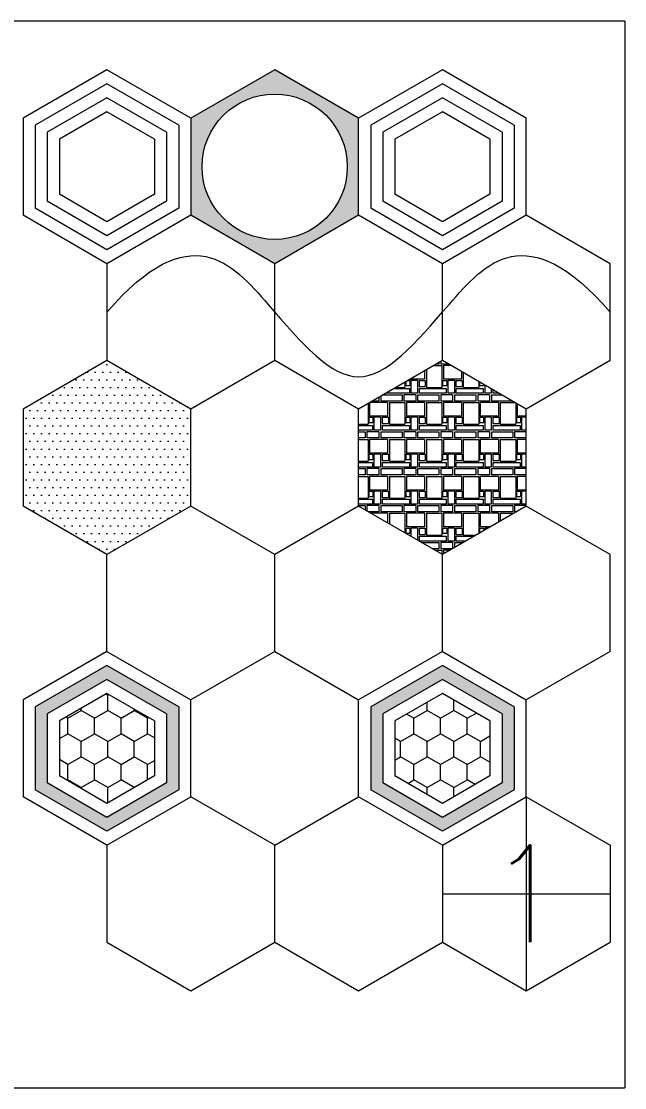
# Model space of a CAD drawing. Header units: millimetres. Extents: x 0 to 280, y 0 to 220.
# Drawn here: x 155.4 to 280, y 0 to 220 of the extents above; entities that cross this region are included whole.
import ezdxf
from ezdxf.enums import TextEntityAlignment as Align

# ---------------------------------------------------------------- set-up
doc = ezdxf.new("R2010")
doc.units = ezdxf.units.MM
for name, color, linetype, lineweight, true_color in [('1. Printing Layers ... 1.1 Cut', 1, 'Continuous', 5, 0xff0000), ('1. Printing Layers ... 1.2 Mark', 5, 'Continuous', 5, 0x0000ff), ('1. Printing Layers ... 1.3 Raster', 18, 'Continuous', 5, 0x000000)]:
    doc.layers.add(name, color=color, linetype=linetype, lineweight=lineweight, true_color=true_color)
doc.layers.add('2. Non-Printing Layers ... 2.1 NP Layout', color=3, linetype='Continuous', lineweight=13, true_color=0x00ff00, plot=False)
doc.styles.add('textstyle23', font='Standard')

msp = doc.modelspace()

# ---------------------------------------------------------------- hatches: boundary and pattern name
at = {"layer": '1. Printing Layers ... 1.2 Mark'}
h = msp.add_hatch(dxfattribs=at)
h.set_pattern_fill('HONEY', color=256, angle=30, style=0)
h.paths.add_polyline_path([(252.18, 75.67), (252.18, 64.33), (242.36, 58.66), (232.54, 64.33), (232.54, 75.67), (242.36, 81.34)], flags=0)
at = {"layer": '1. Printing Layers ... 1.3 Raster'}
h = msp.add_hatch(color=256, dxfattribs=at)
h.paths.add_polyline_path([(207.72, 210), (190.4, 200), (190.4, 180), (207.72, 170), (225.04, 180), (225.04, 200)], flags=0)
edge = h.paths.add_edge_path(flags=0)
edge.add_arc((207.72, 190), 15, 0, 360)
h = msp.add_hatch(dxfattribs=at)
h.set_pattern_fill('DOTS', color=256, style=0)
h.paths.add_polyline_path([(190.4, 120), (190.4, 140), (173.08, 150), (155.76, 140), (155.76, 120), (173.08, 110)], flags=0)
h = msp.add_hatch(dxfattribs=at)
h.set_pattern_fill('BLOCKS-02', color=256, scale=0.3, style=0, pattern_type=0)
h.set_pattern_definition([(180, (2.4384, 1.3716), (-9e-16, -7.62), [3.7338, -3.8862]), (270, (2.4384, 4.191), (7.62, -7.62), [2.8194, -4.8006]), (0, (2.8194, 7.315), (0, 7.62), [3.2004, -4.4196]), (0, (1.2954, 7.4676), (0, 7.62), [1.2954, -6.3246]), (90, (6.2484, 0), (-7.62, 7.62), [1.143, -6.477]), (180, (7.0104, 0), (-9e-16, -7.62), [0.762, -6.858]), (180, (2.4384, 4.191), (-9e-16, -7.62), [3.7338, -3.8862]), (270, (6.3246, 4.191), (7.62, -7.62), [2.8194, -4.8006]), (180, (0.9906, 6.096), (-9e-16, -7.62), [1.3716, -6.2484]), (90, (1.067, 4.496), (-7.62, 7.62), [1.2954, -6.3246]), (270, (0.9906, 1.143), (7.62, -7.62), [2.667, -4.953]), (180, (5.41, 4.496), (-9e-16, -7.62), [4.3434, -3.2766]), (270, (7.0104, 1.143), (7.62, -7.62), [1.143, -6.477]), (0, (6.2484, 1.143), (0, 7.62), [0.762, -6.858]), (270, (5.41, 5.791), (7.62, -7.62), [1.2954, -6.3246]), (0, (1.067, 5.791), (0, 7.62), [4.3434, -3.2766]), (180, (0.6096, 4.496), (-9e-16, -7.62), [2.4384, -5.1816]), (270, (0.6096, 5.791), (7.62, -7.62), [1.2954, -6.3246]), (180, (0.9906, 1.143), (-9e-16, -7.62), [1.3716, -6.2484]), (270, (7.239, 1.143), (7.62, -7.62), [2.667, -4.953]), (90, (1.3716, 6.096), (-7.62, 7.62), [0.9906, -6.6294]), (180, (6.934, 6.096), (-9e-16, -7.62), [5.5626, -2.0574]), (180, (0.6096, 5.791), (-9e-16, -7.62), [2.4384, -5.1816]), (270, (5.791, 5.791), (7.62, -7.62), [1.2954, -6.3246]), (270, (2.591, 1.143), (7.62, -7.62), [1.2954, -6.3246]), (0, (1.2954, 1.143), (0, 7.62), [1.2954, -6.3246]), (270, (6.934, 7.0866), (7.62, -7.62), [0.9906, -6.6294]), (0, (1.3716, 7.0866), (0, 7.62), [5.5626, -2.0574]), (0, (2.8194, 4.191), (0, 7.62), [3.2004, -4.4196]), (270, (2.8194, 4.191), (7.62, -7.62), [4.4958, -3.1242]), (270, (1.2954, 1.143), (7.62, -7.62), [1.2954, -6.3246]), (270, (6.02, 4.191), (7.62, -7.62), [4.4958, -3.1242])])
h.paths.add_polyline_path([(259.68, 120), (259.68, 140), (242.36, 150), (225.04, 140), (225.04, 120), (242.36, 110)], flags=0)
h = msp.add_hatch(color=256, dxfattribs=at)
h.paths.add_polyline_path([(187.9, 61.44), (173.08, 52.89), (158.26, 61.44), (158.26, 78.56), (173.08, 87.11), (187.9, 78.56)], flags=0)
h.paths.add_polyline_path([(185.4, 62.89), (173.08, 55.77), (160.76, 62.89), (160.76, 77.11), (173.08, 84.23), (185.4, 77.11)], flags=0)
h = msp.add_hatch(color=256, dxfattribs=at)
h.paths.add_polyline_path([(257.18, 61.44), (242.36, 52.89), (227.54, 61.44), (227.54, 78.56), (242.36, 87.11), (257.18, 78.56)], flags=0)
h.paths.add_polyline_path([(254.68, 62.89), (242.36, 55.77), (230.04, 62.89), (230.04, 77.11), (242.36, 84.23), (254.68, 77.11)], flags=0)
h = msp.add_hatch(dxfattribs=at)
h.set_pattern_fill('HONEY', color=256, angle=30, style=0)
h.paths.add_polyline_path([(182.9, 75.67), (182.9, 64.33), (173.08, 58.66), (163.26, 64.33), (163.26, 75.67), (173.08, 81.34)], flags=0)

# ---------------------------------------------------------------- linework, layer by layer
at = {"layer": '1. Printing Layers ... 1.1 Cut'}
for p, q in [((280, 220), (0, 220)), ((280, 220), (280, 0)), ((0, 0), (280, 0))]:
    msp.add_line(p, q, dxfattribs=at)
at = {"layer": '1. Printing Layers ... 1.2 Mark'}
for p, q in [((173.08, 210), (155.76, 200)), ((190.4, 200), (173.08, 210)), ((207.72, 210), (190.4, 200)), ((225.04, 200), (207.72, 210)), ((242.36, 210), (225.04, 200)), ((259.68, 200), (242.36, 210)), ((173.08, 207.11), (158.26, 198.56)), ((187.9, 198.56), (173.08, 207.11)), ((242.36, 207.11), (227.54, 198.56)), ((257.18, 198.56), (242.36, 207.11)), ((173.08, 204.23), (160.76, 197.11)), ((185.4, 197.11), (173.08, 204.23)), ((242.36, 204.23), (230.04, 197.11)), ((254.68, 197.11), (242.36, 204.23)), ((173.08, 201.34), (163.26, 195.67)), ((182.9, 195.67), (173.08, 201.34)), ((242.36, 201.34), (232.54, 195.67)), ((252.18, 195.67), (242.36, 201.34)), ((155.76, 200), (155.76, 180)), ((158.26, 198.56), (158.26, 181.44)), ((187.9, 198.56), (187.9, 181.44)), ((190.4, 200), (190.4, 180)), ((225.04, 180), (225.04, 200)), ((227.54, 198.56), (227.54, 181.44)), ((257.18, 198.56), (257.18, 181.44)), ((259.68, 180), (259.68, 200)), ((160.76, 197.11), (160.76, 182.89)), ((185.4, 197.11), (185.4, 182.89)), ((230.04, 197.11), (230.04, 182.89)), ((254.68, 197.11), (254.68, 182.89)), ((163.26, 195.67), (163.26, 184.33)), ((182.9, 195.67), (182.9, 184.33)), ((232.54, 195.67), (232.54, 184.33)), ((252.18, 195.67), (252.18, 184.33)), ((173.08, 175.77), (160.76, 182.89)), ((173.08, 178.66), (163.26, 184.33)), ((182.9, 184.33), (173.08, 178.66)), ((185.4, 182.89), (173.08, 175.77)), ((242.36, 175.77), (230.04, 182.89)), ((242.36, 178.66), (232.54, 184.33)), ((252.18, 184.33), (242.36, 178.66)), ((254.68, 182.89), (242.36, 175.77)), ((173.08, 172.89), (158.26, 181.44)), ((187.9, 181.44), (173.08, 172.89)), ((242.36, 172.89), (227.54, 181.44)), ((257.18, 181.44), (242.36, 172.89)), ((173.08, 170), (155.76, 180)), ((190.4, 180), (173.08, 170)), ((207.72, 170), (190.4, 180)), ((225.04, 180), (207.72, 170)), ((242.36, 170), (225.04, 180)), ((259.68, 180), (242.36, 170)), ((277, 170), (259.68, 180)), ((173.08, 170), (173.08, 150)), ((207.72, 150), (207.72, 170)), ((242.36, 150), (242.36, 170)), ((277, 150), (277, 170)), ((173.08, 150), (155.76, 140)), ((190.4, 140), (173.08, 150)), ((207.72, 150), (190.4, 140)), ((225.04, 140), (207.72, 150)), ((242.36, 150), (225.04, 140)), ((259.68, 140), (242.36, 150)), ((277, 150), (259.68, 140)), ((155.76, 140), (155.76, 120)), ((190.4, 120), (190.4, 140)), ((225.04, 120), (225.04, 140)), ((259.68, 120), (259.68, 140)), ((173.08, 110), (155.76, 120)), ((190.4, 120), (173.08, 110)), ((207.72, 110), (190.4, 120)), ((225.04, 120), (207.72, 110)), ((242.36, 110), (225.04, 120)), ((259.68, 120), (242.36, 110)), ((277, 110), (259.68, 120)), ((173.08, 90), (173.08, 110)), ((207.72, 90), (207.72, 110)), ((242.36, 90), (242.36, 110)), ((277, 90), (277, 110)), ((173.08, 90), (155.76, 80)), ((173.08, 90), (190.4, 80)), ((207.72, 90), (190.4, 80)), ((207.72, 90), (225.04, 80)), ((242.36, 90), (225.04, 80)), ((242.36, 90), (259.68, 80)), ((277, 90), (259.68, 80)), ((173.08, 87.11), (158.26, 78.56)), ((187.9, 78.56), (173.08, 87.11)), ((242.36, 87.11), (227.54, 78.56)), ((257.18, 78.56), (242.36, 87.11)), ((173.08, 84.23), (160.76, 77.11)), ((185.4, 77.11), (173.08, 84.23)), ((242.36, 84.23), (230.04, 77.11)), ((254.68, 77.11), (242.36, 84.23)), ((155.76, 80), (155.76, 60)), ((173.08, 81.34), (163.26, 75.67)), ((182.9, 75.67), (173.08, 81.34)), ((190.4, 60), (190.4, 80)), ((225.04, 60), (225.04, 80)), ((242.36, 81.34), (232.54, 75.67)), ((252.18, 75.67), (242.36, 81.34)), ((259.68, 60), (259.68, 80)), ((158.26, 78.56), (158.26, 61.44)), ((160.76, 77.11), (160.76, 62.89)), ((185.4, 77.11), (185.4, 62.89)), ((187.9, 78.56), (187.9, 61.44)), ((227.54, 78.56), (227.54, 61.44)), ((230.04, 77.11), (230.04, 62.89)), ((254.68, 77.11), (254.68, 62.89)), ((257.18, 78.56), (257.18, 61.44)), ((163.26, 75.67), (163.26, 64.33)), ((182.9, 75.67), (182.9, 64.33)), ((232.54, 75.67), (232.54, 64.33)), ((252.18, 75.67), (252.18, 64.33)), ((173.08, 58.66), (163.26, 64.33)), ((182.9, 64.33), (173.08, 58.66)), ((242.36, 58.66), (232.54, 64.33)), ((252.18, 64.33), (242.36, 58.66)), ((173.08, 55.77), (160.76, 62.89)), ((185.4, 62.89), (173.08, 55.77)), ((242.36, 55.77), (230.04, 62.89)), ((254.68, 62.89), (242.36, 55.77)), ((173.08, 50), (155.76, 60)), ((173.08, 52.89), (158.26, 61.44)), ((187.9, 61.44), (173.08, 52.89)), ((173.08, 50), (190.4, 60)), ((207.72, 50), (190.4, 60)), ((207.72, 50), (225.04, 60)), ((242.36, 50), (225.04, 60)), ((242.36, 52.89), (227.54, 61.44)), ((257.18, 61.44), (242.36, 52.89)), ((242.36, 50), (259.68, 60)), ((259.68, 60), (277, 50)), ((173.08, 50), (173.08, 30)), ((207.72, 30), (207.72, 50)), ((242.36, 50), (242.36, 30)), ((277, 50), (277, 30)), ((173.08, 30), (190.4, 20)), ((190.4, 20), (207.72, 30)), ((207.72, 30), (225.04, 20)), ((225.04, 20), (242.36, 30)), ((242.36, 30), (259.68, 20)), ((259.68, 20), (277, 30))]:
    msp.add_line(p, q, dxfattribs=at)
msp.add_circle((207.72, 190), 15, dxfattribs=at)
at = {"layer": '1. Printing Layers ... 1.3 Raster'}
msp.add_open_spline([(173.08, 160), (190.4, 180), (207.72, 160), (225.04, 140), (242.36, 160), (259.68, 180), (277, 160)], degree=3, dxfattribs=at)
at = {"layer": '2. Non-Printing Layers ... 2.1 NP Layout'}
for p, q in [((259.68, 60), (259.68, 20)), ((242.36, 40), (277, 40))]:
    msp.add_line(p, q, dxfattribs=at)

# ---------------------------------------------------------------- texts
at = {"layer": '1. Printing Layers ... 1.3 Raster', "style": 'textstyle23'}
msp.add_text('1', height=20, dxfattribs=at).set_placement((259.68, 40), align=Align.MIDDLE_CENTER)

doc.saveas('drawing.dxf')
